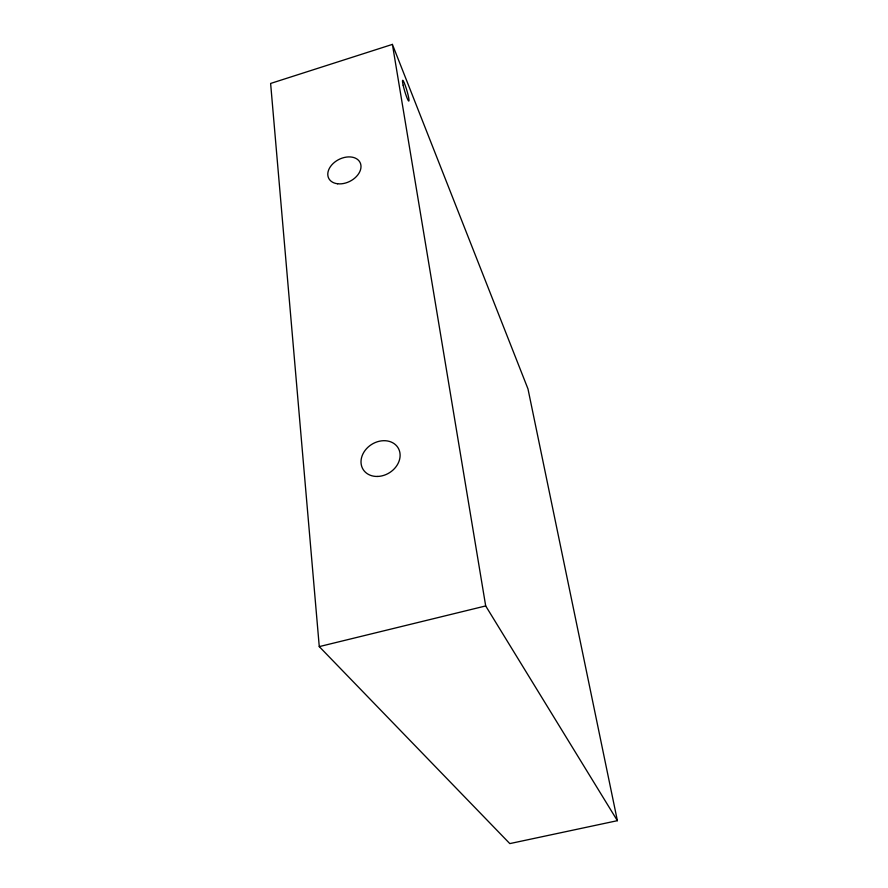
<?xml version="1.0" encoding="UTF-8"?>
<svg xmlns="http://www.w3.org/2000/svg" width="888" height="888" viewBox="0 0 888 888"><rect width="100%" height="100%" fill="white"/><g stroke="black" fill="none" stroke-linecap="round" stroke-linejoin="round"><path stroke-width="1.33" d="M392.407 44.4L270.618 83.45L319.269 646.608L509.812 843.6L617.382 820.679L527.983 388.911L392.407 44.4L485.692 605.938L617.382 820.679M319.269 646.608L485.692 605.938M403.163 85.259A10.767 1.121 73.5 0 0 408.758 101.043A10.767 1.121 73.5 0 0 405.383 85.881A10.767 1.121 73.5 0 0 403.163 85.259M337.595 183.772A17.56 12.232 -26.9 0 0 360.916 165.235A17.56 12.232 -26.9 0 0 334.665 162.171A17.56 12.232 -26.9 0 0 337.595 183.772M377.777 476.445A20.557 16.728 -32 0 0 398.712 448.984A20.557 16.728 -32 0 0 365.19 450.283A20.557 16.728 -32 0 0 377.777 476.445"/></g></svg>
